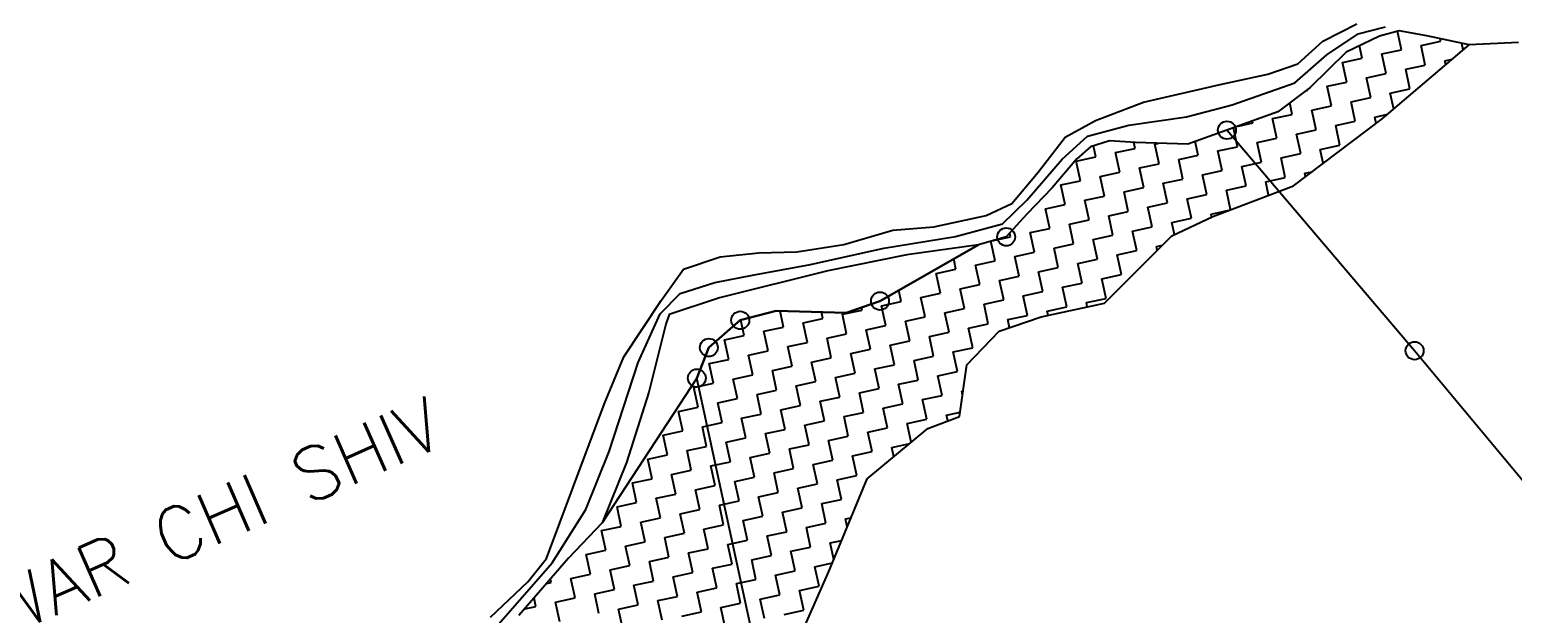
# Model space of a CAD drawing. Header units: metres. Extents: x 328584 to 331613, y 1804654 to 1807240.
# Drawn here: x 329376 to 330063, y 1806282 to 1806552 of the extents above; entities that cross this region are included whole.
import ezdxf

# ---------------------------------------------------------------- set-up
doc = ezdxf.new("R2010")
doc.units = ezdxf.units.M
doc.linetypes.add('DASHDOT', pattern=[25.4, 12.7, -6.35, 0, -6.35])
for name, color, linetype in [('POLY_HATCH', 12, 'Continuous'), ('POLY_PARCEL', 6, 'Continuous'), ('POLY_WATER', 4, 'Continuous'), ('TEXT_MAPOUT', 7, 'Continuous'), ('V_BOUND_STREAM_LINE', 7, 'DASHDOT')]:
    doc.layers.add(name, color=color, linetype=linetype)
doc.styles.get("Standard").update_dxf_attribs({"font": 'simplex.shx'})

msp = doc.modelspace()

# ---------------------------------------------------------------- linework, layer by layer
for centre in [(329930.26, 1806505.76), (329828.01, 1806456.3), (329769.54, 1806426.56), (329704.8, 1806417.65), (329690.25, 1806405.01), (330017.24, 1806403.54), (329684.67, 1806390.85)]:
    msp.add_circle(centre, 4.16)
at = {"layer": 'POLY_HATCH'}
for p, q in [((330010.11, 1806551.81), (330000.89, 1806549.4)), ((330022.9, 1806549.5), (330010.11, 1806551.81)), ((330000.89, 1806549.4), (329985.58, 1806541.85)), ((330002.22, 1806510.97), (330042.46, 1806545.27)), ((330042.46, 1806545.27), (330022.9, 1806549.5)), ((329985.58, 1806541.85), (329968.78, 1806525.52)), ((329968.78, 1806525.52), (329953.84, 1806514.25)), ((329953.84, 1806514.25), (329930.26, 1806505.76)), ((329961.08, 1806480.02), (330002.22, 1806510.97)), ((329930.26, 1806505.76), (329912.17, 1806499.31)), ((329867.11, 1806498.03), (329860.7, 1806492.41)), ((329875.84, 1806500.76), (329867.11, 1806498.03)), ((329887.87, 1806499.98), (329875.84, 1806500.76)), ((329912.17, 1806499.31), (329887.87, 1806499.98)), ((329860.7, 1806492.41), (329849.34, 1806479.11)), ((329849.34, 1806479.11), (329837.6, 1806466.84)), ((329923.68, 1806465.8), (329961.08, 1806480.02)), ((329837.6, 1806466.84), (329828.01, 1806456.3)), ((329904.77, 1806456.81), (329923.68, 1806465.8)), ((329828.01, 1806456.3), (329815.24, 1806452.69)), ((329873.51, 1806425.55), (329904.77, 1806456.81)), ((329815.24, 1806452.69), (329769.54, 1806426.56)), ((329769.54, 1806426.56), (329753.8, 1806421.04)), ((329721.41, 1806422.06), (329704.8, 1806417.65)), ((329753.8, 1806421.04), (329721.41, 1806422.06)), ((329824.8, 1806412.56), (329844.22, 1806419.21)), ((329844.22, 1806419.21), (329873.51, 1806425.55)), ((329704.8, 1806417.65), (329690.25, 1806405.01)), ((329809.76, 1806397.06), (329824.8, 1806412.56)), ((329690.25, 1806405.01), (329684.67, 1806390.85)), ((329806.37, 1806373.05), (329809.76, 1806397.06)), ((329684.67, 1806390.85), (329640.81, 1806323.82)), ((329791.64, 1806367.41), (329806.37, 1806373.05)), ((329763.55, 1806344.19), (329791.64, 1806367.41)), ((329745.87, 1806301.16), (329763.55, 1806344.19)), ((329640.81, 1806323.82), (329625.3, 1806307.35)), ((329625.3, 1806307.35), (329602.24, 1806280.78)), ((329725.84, 1806255.69), (329745.87, 1806301.16))]:
    msp.add_line(p, q, dxfattribs=at)
at = {"layer": 'POLY_HATCH', "linetype": 'Continuous'}
for p, q in [((330011.14, 1806543.07), (330009.29, 1806551.6)), ((329992.95, 1806539.13), (329991.71, 1806544.87)), ((330002.04, 1806541.1), (330011.14, 1806543.07)), ((330020.23, 1806545.04), (330029.32, 1806547)), ((330022.2, 1806535.94), (330020.23, 1806545.04)), ((330029.32, 1806547), (330029.07, 1806548.17)), ((330039.72, 1806542.94), (330039.05, 1806546.01)), ((329983.86, 1806537.17), (329992.95, 1806539.13)), ((329985.83, 1806528.07), (329983.86, 1806537.17)), ((330004.01, 1806532.01), (330002.04, 1806541.1)), ((330013.1, 1806533.98), (330022.2, 1806535.94)), ((330031.29, 1806537.91), (330034.68, 1806538.64)), ((330031.68, 1806536.09), (330031.29, 1806537.91)), ((329994.92, 1806530.04), (330004.01, 1806532.01)), ((329996.88, 1806520.95), (329994.92, 1806530.04)), ((330015.07, 1806524.88), (330013.1, 1806533.98)), ((329966.67, 1806523.93), (329967.64, 1806524.14)), ((329967.64, 1806524.14), (329967.54, 1806524.59)), ((329976.73, 1806526.11), (329985.83, 1806528.07)), ((329978.7, 1806517.02), (329976.73, 1806526.11)), ((330005.98, 1806522.92), (330015.07, 1806524.88)), ((330007.57, 1806515.54), (330005.98, 1806522.92)), ((329960.51, 1806513.08), (329959.36, 1806518.42)), ((329969.61, 1806515.05), (329978.7, 1806517.02)), ((329987.79, 1806518.98), (329996.88, 1806520.95)), ((329989.76, 1806509.89), (329987.79, 1806518.98)), ((329935.63, 1806507.7), (329942.33, 1806509.15)), ((329942.33, 1806509.15), (329942.14, 1806510.04)), ((329951.42, 1806511.11), (329960.51, 1806513.08)), ((329953.39, 1806502.02), (329951.42, 1806511.11)), ((329971.57, 1806505.96), (329969.61, 1806515.05)), ((329980.67, 1806507.92), (329989.76, 1806509.89)), ((329998.85, 1806511.86), (330004.76, 1806513.13)), ((329999.49, 1806508.92), (329998.85, 1806511.86)), ((329935.2, 1806498.09), (329933.31, 1806506.86)), ((329944.3, 1806500.05), (329953.39, 1806502.02)), ((329962.48, 1806503.99), (329971.57, 1806505.96)), ((329964.45, 1806494.9), (329962.48, 1806503.99)), ((329982.63, 1806498.83), (329980.67, 1806507.92)), ((329869.59, 1806493.41), (329868.5, 1806498.46)), ((329878.68, 1806495.38), (329887.77, 1806497.34)), ((329880.65, 1806486.29), (329878.68, 1806495.38)), ((329887.77, 1806497.34), (329887.19, 1806500.02)), ((329896.87, 1806499.31), (329898.59, 1806499.69)), ((329898.83, 1806490.22), (329896.87, 1806499.31)), ((329917.02, 1806494.15), (329915.64, 1806500.55)), ((329926.11, 1806496.12), (329935.2, 1806498.09)), ((329928.08, 1806487.03), (329926.11, 1806496.12)), ((329946.26, 1806490.96), (329944.3, 1806500.05)), ((329955.36, 1806492.93), (329964.45, 1806494.9)), ((329973.54, 1806496.86), (329982.63, 1806498.83)), ((329974.93, 1806490.44), (329973.54, 1806496.86)), ((329860.5, 1806491.44), (329869.59, 1806493.41)), ((329862.46, 1806482.35), (329860.5, 1806491.44)), ((329889.74, 1806488.25), (329898.83, 1806490.22)), ((329891.71, 1806479.16), (329889.74, 1806488.25)), ((329907.93, 1806492.19), (329917.02, 1806494.15)), ((329909.89, 1806483.09), (329907.93, 1806492.19)), ((329937.17, 1806488.99), (329946.26, 1806490.96)), ((329939.14, 1806479.9), (329937.17, 1806488.99)), ((329957.32, 1806483.84), (329955.36, 1806492.93)), ((329853.37, 1806480.38), (329862.46, 1806482.35)), ((329871.56, 1806484.32), (329880.65, 1806486.29)), ((329873.52, 1806475.23), (329871.56, 1806484.32)), ((329900.8, 1806481.13), (329909.89, 1806483.09)), ((329902.77, 1806472.03), (329900.8, 1806481.13)), ((329918.99, 1806485.06), (329928.08, 1806487.03)), ((329920.95, 1806475.97), (329918.99, 1806485.06)), ((329948.23, 1806481.87), (329957.32, 1806483.84)), ((329949.58, 1806475.65), (329948.23, 1806481.87)), ((329966.42, 1806485.8), (329969.71, 1806486.52)), ((329966.74, 1806484.28), (329966.42, 1806485.8)), ((329855.34, 1806471.29), (329853.37, 1806480.38)), ((329864.43, 1806473.26), (329873.52, 1806475.23)), ((329882.62, 1806477.19), (329891.71, 1806479.16)), ((329884.58, 1806468.1), (329882.62, 1806477.19)), ((329911.86, 1806474), (329920.95, 1806475.97)), ((329930.05, 1806477.94), (329939.14, 1806479.9)), ((329931.99, 1806468.96), (329930.05, 1806477.94)), ((329846.25, 1806469.32), (329855.34, 1806471.29)), ((329848.21, 1806460.23), (329846.25, 1806469.32)), ((329866.4, 1806464.17), (329864.43, 1806473.26)), ((329875.49, 1806466.13), (329884.58, 1806468.1)), ((329893.68, 1806470.07), (329902.77, 1806472.03)), ((329895.64, 1806460.97), (329893.68, 1806470.07)), ((329913.83, 1806464.91), (329911.86, 1806474)), ((329922.92, 1806466.88), (329931.22, 1806468.67)), ((329857.31, 1806462.2), (329866.4, 1806464.17)), ((329859.27, 1806453.11), (329857.31, 1806462.2)), ((329877.46, 1806457.04), (329875.49, 1806466.13)), ((329886.55, 1806459.01), (329895.64, 1806460.97)), ((329904.74, 1806462.94), (329913.83, 1806464.91)), ((329905.94, 1806457.37), (329904.74, 1806462.94)), ((329923.2, 1806465.58), (329922.92, 1806466.88)), ((329822.9, 1806445.24), (329820.94, 1806454.31)), ((329821.33, 1806454.42), (329830.03, 1806456.3)), ((329830.03, 1806456.3), (329829.64, 1806458.09)), ((329839.12, 1806458.27), (329848.21, 1806460.23)), ((329841.09, 1806449.17), (329839.12, 1806458.27)), ((329868.36, 1806455.07), (329877.46, 1806457.04)), ((329870.33, 1806445.98), (329868.36, 1806455.07)), ((329888.52, 1806449.92), (329886.55, 1806459.01)), ((329831.99, 1806447.21), (329841.09, 1806449.17)), ((329833.96, 1806438.11), (329831.99, 1806447.21)), ((329850.18, 1806451.14), (329859.27, 1806453.11)), ((329852.15, 1806442.05), (329850.18, 1806451.14)), ((329879.42, 1806447.95), (329888.52, 1806449.92)), ((329881.39, 1806438.86), (329879.42, 1806447.95)), ((329897.61, 1806451.88), (329900.45, 1806452.5)), ((329898.01, 1806450.05), (329897.61, 1806451.88)), ((329795.62, 1806439.34), (329804.72, 1806441.3)), ((329804.72, 1806441.3), (329803.68, 1806446.09)), ((329813.81, 1806443.27), (329822.9, 1806445.24)), ((329815.78, 1806434.18), (329813.81, 1806443.27)), ((329843.05, 1806440.08), (329852.15, 1806442.05)), ((329845.02, 1806430.99), (329843.05, 1806440.08)), ((329861.24, 1806444.01), (329870.33, 1806445.98)), ((329863.21, 1806434.92), (329861.24, 1806444.01)), ((329797.59, 1806430.24), (329795.62, 1806439.34)), ((329806.68, 1806432.21), (329815.78, 1806434.18)), ((329824.87, 1806436.15), (329833.96, 1806438.11)), ((329826.84, 1806427.05), (329824.87, 1806436.15)), ((329854.11, 1806432.95), (329863.21, 1806434.92)), ((329856.08, 1806423.86), (329854.11, 1806432.95)), ((329872.3, 1806436.89), (329881.39, 1806438.86)), ((329874.27, 1806427.8), (329872.3, 1806436.89)), ((329770.31, 1806424.34), (329779.41, 1806426.31)), ((329779.41, 1806426.31), (329778.27, 1806431.55)), ((329788.5, 1806428.28), (329797.59, 1806430.24)), ((329790.47, 1806419.19), (329788.5, 1806428.28)), ((329808.65, 1806423.12), (329806.68, 1806432.21)), ((329817.74, 1806425.09), (329826.84, 1806427.05)), ((329835.93, 1806429.02), (329845.02, 1806430.99)), ((329837.9, 1806419.93), (329835.93, 1806429.02)), ((329865.17, 1806425.83), (329874.27, 1806427.8)), ((329724.85, 1806414.51), (329723.23, 1806422.01)), ((329743.04, 1806418.44), (329742.4, 1806421.4)), ((329752.13, 1806420.41), (329761.22, 1806422.38)), ((329754.1, 1806411.32), (329752.13, 1806420.41)), ((329761.22, 1806422.38), (329760.97, 1806423.55)), ((329772.28, 1806415.25), (329770.31, 1806424.34)), ((329781.37, 1806417.22), (329790.47, 1806419.19)), ((329799.56, 1806421.15), (329808.65, 1806423.12)), ((329801.53, 1806412.06), (329799.56, 1806421.15)), ((329819.71, 1806415.99), (329817.74, 1806425.09)), ((329828.8, 1806417.96), (329837.9, 1806419.93)), ((329846.99, 1806421.89), (329856.08, 1806423.86)), ((329847.42, 1806419.91), (329846.99, 1806421.89)), ((329865.6, 1806423.84), (329865.17, 1806425.83)), ((329706.67, 1806410.57), (329705.12, 1806417.73)), ((329715.76, 1806412.54), (329724.85, 1806414.51)), ((329717.73, 1806403.45), (329715.76, 1806412.54)), ((329733.94, 1806416.48), (329743.04, 1806418.44)), ((329735.91, 1806407.38), (329733.94, 1806416.48)), ((329763.19, 1806413.28), (329772.28, 1806415.25)), ((329765.16, 1806404.19), (329763.19, 1806413.28)), ((329783.34, 1806408.13), (329781.37, 1806417.22)), ((329810.62, 1806414.03), (329819.71, 1806415.99)), ((329812.59, 1806404.93), (329810.62, 1806414.03)), ((329829.61, 1806414.21), (329828.8, 1806417.96)), ((329697.57, 1806408.61), (329706.67, 1806410.57)), ((329699.54, 1806399.52), (329697.57, 1806408.61)), ((329726.82, 1806405.42), (329735.91, 1806407.38)), ((329728.79, 1806396.32), (329726.82, 1806405.42)), ((329745, 1806409.35), (329754.1, 1806411.32)), ((329746.97, 1806400.26), (329745, 1806409.35)), ((329774.25, 1806406.16), (329783.34, 1806408.13)), ((329776.22, 1806397.07), (329774.25, 1806406.16)), ((329792.43, 1806410.09), (329801.53, 1806412.06)), ((329794.4, 1806401), (329792.43, 1806410.09)), ((329690.45, 1806397.55), (329699.54, 1806399.52)), ((329708.63, 1806401.48), (329717.73, 1806403.45)), ((329710.6, 1806392.39), (329708.63, 1806401.48)), ((329737.88, 1806398.29), (329746.97, 1806400.26)), ((329756.06, 1806402.22), (329765.16, 1806404.19)), ((329758.03, 1806393.13), (329756.06, 1806402.22)), ((329785.31, 1806399.03), (329794.4, 1806401)), ((329787.27, 1806389.94), (329785.31, 1806399.03)), ((329803.49, 1806402.97), (329812.59, 1806404.93)), ((329805.46, 1806393.87), (329803.49, 1806402.97)), ((329692.42, 1806388.46), (329690.45, 1806397.55)), ((329701.51, 1806390.42), (329710.6, 1806392.39)), ((329719.69, 1806394.36), (329728.79, 1806396.32)), ((329721.66, 1806385.26), (329719.69, 1806394.36)), ((329739.85, 1806389.2), (329737.88, 1806398.29)), ((329748.94, 1806391.17), (329758.03, 1806393.13)), ((329767.12, 1806395.1), (329776.22, 1806397.07)), ((329769.09, 1806386.01), (329767.12, 1806395.1)), ((329796.37, 1806391.91), (329805.46, 1806393.87)), ((329798.33, 1806382.82), (329796.37, 1806391.91)), ((329683.32, 1806386.49), (329692.42, 1806388.46)), ((329685.29, 1806377.4), (329683.32, 1806386.49)), ((329703.48, 1806381.33), (329701.51, 1806390.42)), ((329712.57, 1806383.3), (329721.66, 1806385.26)), ((329730.75, 1806387.23), (329739.85, 1806389.2)), ((329732.72, 1806378.14), (329730.75, 1806387.23)), ((329750.9, 1806382.07), (329748.94, 1806391.17)), ((329760, 1806384.04), (329769.09, 1806386.01)), ((329778.18, 1806387.97), (329787.27, 1806389.94)), ((329780.15, 1806378.88), (329778.18, 1806387.97)), ((329807.43, 1806384.78), (329808.04, 1806384.92)), ((329807.79, 1806383.11), (329807.43, 1806384.78)), ((329694.38, 1806379.36), (329703.48, 1806381.33)), ((329696.35, 1806370.27), (329694.38, 1806379.36)), ((329714.53, 1806374.2), (329712.57, 1806383.3)), ((329723.63, 1806376.17), (329732.72, 1806378.14)), ((329741.81, 1806380.11), (329750.9, 1806382.07)), ((329743.78, 1806371.01), (329741.81, 1806380.11)), ((329761.96, 1806374.95), (329760, 1806384.04)), ((329771.06, 1806376.91), (329780.15, 1806378.88)), ((329789.24, 1806380.85), (329798.33, 1806382.82)), ((329791.21, 1806371.76), (329789.24, 1806380.85)), ((329676.2, 1806375.43), (329685.29, 1806377.4)), ((329678.16, 1806366.34), (329676.2, 1806375.43)), ((329705.44, 1806372.24), (329714.53, 1806374.2)), ((329707.41, 1806363.14), (329705.44, 1806372.24)), ((329725.59, 1806367.08), (329723.63, 1806376.17)), ((329752.87, 1806372.98), (329761.96, 1806374.95)), ((329754.84, 1806363.89), (329752.87, 1806372.98)), ((329773.02, 1806367.82), (329771.06, 1806376.91)), ((329782.12, 1806369.79), (329791.21, 1806371.76)), ((329800.3, 1806373.72), (329806.66, 1806375.1)), ((329800.9, 1806370.96), (329800.3, 1806373.72)), ((329669.07, 1806364.37), (329678.16, 1806366.34)), ((329671.04, 1806355.28), (329669.07, 1806364.37)), ((329687.26, 1806368.3), (329696.35, 1806370.27)), ((329689.22, 1806359.21), (329687.26, 1806368.3)), ((329716.5, 1806365.11), (329725.59, 1806367.08)), ((329718.47, 1806356.02), (329716.5, 1806365.11)), ((329734.69, 1806369.05), (329743.78, 1806371.01)), ((329736.65, 1806359.95), (329734.69, 1806369.05)), ((329763.93, 1806365.85), (329773.02, 1806367.82)), ((329765.9, 1806356.76), (329763.93, 1806365.85)), ((329784, 1806361.09), (329782.12, 1806369.79)), ((329680.13, 1806357.24), (329689.22, 1806359.21)), ((329698.32, 1806361.18), (329707.41, 1806363.14)), ((329700.28, 1806352.09), (329698.32, 1806361.18)), ((329727.56, 1806357.99), (329736.65, 1806359.95)), ((329729.53, 1806348.89), (329727.56, 1806357.99)), ((329745.75, 1806361.92), (329754.84, 1806363.89)), ((329747.71, 1806352.83), (329745.75, 1806361.92)), ((329774.99, 1806358.73), (329783.32, 1806360.53)), ((329775.92, 1806354.42), (329774.99, 1806358.73)), ((329661.95, 1806353.31), (329671.04, 1806355.28)), ((329663.91, 1806344.22), (329661.95, 1806353.31)), ((329682.1, 1806348.15), (329680.13, 1806357.24)), ((329691.19, 1806350.12), (329700.28, 1806352.09)), ((329709.38, 1806354.05), (329718.47, 1806356.02)), ((329711.34, 1806344.96), (329709.38, 1806354.05)), ((329738.62, 1806350.86), (329747.71, 1806352.83)), ((329740.59, 1806341.77), (329738.62, 1806350.86)), ((329756.81, 1806354.8), (329765.9, 1806356.76)), ((329758.77, 1806345.7), (329756.81, 1806354.8)), ((329654.82, 1806342.25), (329663.91, 1806344.22)), ((329673.01, 1806346.18), (329682.1, 1806348.15)), ((329674.97, 1806337.09), (329673.01, 1806346.18)), ((329693.16, 1806341.03), (329691.19, 1806350.12)), ((329702.25, 1806342.99), (329711.34, 1806344.96)), ((329720.44, 1806346.93), (329729.53, 1806348.89)), ((329722.4, 1806337.83), (329720.44, 1806346.93)), ((329749.68, 1806343.74), (329758.77, 1806345.7)), ((329751.65, 1806334.64), (329749.68, 1806343.74)), ((329656.79, 1806333.16), (329654.82, 1806342.25)), ((329665.88, 1806335.12), (329674.97, 1806337.09)), ((329684.07, 1806339.06), (329693.16, 1806341.03)), ((329686.03, 1806329.97), (329684.07, 1806339.06)), ((329704.22, 1806333.9), (329702.25, 1806342.99)), ((329713.31, 1806335.87), (329722.4, 1806337.83)), ((329731.5, 1806339.8), (329740.59, 1806341.77)), ((329733.46, 1806330.71), (329731.5, 1806339.8)), ((329647.7, 1806331.19), (329656.79, 1806333.16)), ((329649.66, 1806322.1), (329647.7, 1806331.19)), ((329667.85, 1806326.03), (329665.88, 1806335.12)), ((329676.94, 1806328), (329686.03, 1806329.97)), ((329695.13, 1806331.93), (329704.22, 1806333.9)), ((329697.09, 1806322.84), (329695.13, 1806331.93)), ((329715.28, 1806326.77), (329713.31, 1806335.87)), ((329724.37, 1806328.74), (329733.46, 1806330.71)), ((329742.55, 1806332.68), (329751.65, 1806334.64)), ((329744.52, 1806323.58), (329742.55, 1806332.68)), ((329658.76, 1806324.07), (329667.85, 1806326.03)), ((329660.72, 1806314.97), (329658.76, 1806324.07)), ((329678.91, 1806318.91), (329676.94, 1806328)), ((329706.18, 1806324.81), (329715.28, 1806326.77)), ((329708.15, 1806315.72), (329706.18, 1806324.81)), ((329726.34, 1806319.65), (329724.37, 1806328.74)), ((329735.43, 1806321.62), (329744.52, 1806323.58)), ((329753.61, 1806325.55), (329756.12, 1806326.09)), ((329754.4, 1806321.92), (329753.61, 1806325.55)), ((329640.57, 1806320.13), (329649.66, 1806322.1)), ((329642.54, 1806311.04), (329640.57, 1806320.13)), ((329669.81, 1806316.94), (329678.91, 1806318.91)), ((329671.78, 1806307.85), (329669.81, 1806316.94)), ((329688, 1806320.87), (329697.09, 1806322.84)), ((329689.97, 1806311.78), (329688, 1806320.87)), ((329717.24, 1806317.68), (329726.34, 1806319.65)), ((329719.21, 1806308.59), (329717.24, 1806317.68)), ((329737.4, 1806312.52), (329735.43, 1806321.62)), ((329633.44, 1806309.07), (329642.54, 1806311.04)), ((329651.63, 1806313.01), (329660.72, 1806314.97)), ((329653.6, 1806303.91), (329651.63, 1806313.01)), ((329680.87, 1806309.81), (329689.97, 1806311.78)), ((329682.84, 1806300.72), (329680.87, 1806309.81)), ((329699.06, 1806313.75), (329708.15, 1806315.72)), ((329701.03, 1806304.66), (329699.06, 1806313.75)), ((329728.3, 1806310.56), (329737.4, 1806312.52)), ((329730.27, 1806301.46), (329728.3, 1806310.56)), ((329746.49, 1806314.49), (329751.82, 1806315.64)), ((329748.17, 1806306.74), (329746.49, 1806314.49)), ((329635.41, 1806299.98), (329633.44, 1806309.07)), ((329644.5, 1806301.95), (329653.6, 1806303.91)), ((329662.69, 1806305.88), (329671.78, 1806307.85)), ((329664.66, 1806296.79), (329662.69, 1806305.88)), ((329691.93, 1806302.69), (329701.03, 1806304.66)), ((329693.9, 1806293.6), (329691.93, 1806302.69)), ((329710.12, 1806306.62), (329719.21, 1806308.59)), ((329712.09, 1806297.53), (329710.12, 1806306.62)), ((329739.36, 1806303.43), (329747.53, 1806305.2)), ((329741.33, 1806294.34), (329739.36, 1806303.43)), ((329615.09, 1806295.58), (329617.23, 1806296.04)), ((329617.23, 1806296.04), (329616.88, 1806297.64)), ((329626.32, 1806298.01), (329635.41, 1806299.98)), ((329628.29, 1806288.92), (329626.32, 1806298.01)), ((329646.47, 1806292.85), (329644.5, 1806301.95)), ((329655.56, 1806294.82), (329664.66, 1806296.79)), ((329673.75, 1806298.75), (329682.84, 1806300.72)), ((329675.72, 1806289.66), (329673.75, 1806298.75)), ((329702.99, 1806295.56), (329712.09, 1806297.53)), ((329704.96, 1806286.47), (329702.99, 1806295.56)), ((329721.18, 1806299.5), (329730.27, 1806301.46)), ((329723.15, 1806290.4), (329721.18, 1806299.5)), ((329610.1, 1806284.99), (329609.26, 1806288.87)), ((329619.19, 1806286.95), (329628.29, 1806288.92)), ((329637.38, 1806290.89), (329646.47, 1806292.85)), ((329639.35, 1806281.79), (329637.38, 1806290.89)), ((329657.53, 1806285.73), (329655.56, 1806294.82)), ((329666.62, 1806287.7), (329675.72, 1806289.66)), ((329684.81, 1806291.63), (329693.9, 1806293.6)), ((329686.78, 1806282.54), (329684.81, 1806291.63)), ((329714.05, 1806288.44), (329723.15, 1806290.4)), ((329732.24, 1806292.37), (329741.33, 1806294.34)), ((329734.21, 1806283.28), (329732.24, 1806292.37)), ((329604.92, 1806283.86), (329610.1, 1806284.99)), ((329621.16, 1806277.86), (329619.19, 1806286.95)), ((329648.44, 1806283.76), (329657.53, 1806285.73)), ((329650.41, 1806274.67), (329648.44, 1806283.76)), ((329668.59, 1806278.6), (329666.62, 1806287.7)), ((329677.68, 1806280.57), (329686.78, 1806282.54)), ((329695.87, 1806284.5), (329704.96, 1806286.47)), ((329697.83, 1806275.41), (329695.87, 1806284.5)), ((329716.02, 1806279.35), (329714.05, 1806288.44)), ((329725.11, 1806281.31), (329734.21, 1806283.28))]:
    msp.add_line(p, q, dxfattribs=at)
at = {"layer": 'POLY_PARCEL'}
for p, q in [((330017.24, 1806403.54), (329930.26, 1806505.76)), ((329769.54, 1806426.56), (329815.24, 1806452.69)), ((329753.8, 1806421.04), (329769.54, 1806426.56)), ((329704.8, 1806417.65), (329721.41, 1806422.06)), ((329721.41, 1806422.06), (329753.8, 1806421.04)), ((329690.25, 1806405.01), (329704.8, 1806417.65)), ((329684.67, 1806390.85), (329690.25, 1806405.01)), ((330093.42, 1806311.82), (330017.24, 1806403.54)), ((329727.25, 1806194.12), (329684.67, 1806390.85))]:
    msp.add_line(p, q, dxfattribs=at)
at = {"layer": 'POLY_WATER'}
for p, q in [((329974.77, 1806547.03), (329990.4, 1806555.07)), ((330010.11, 1806551.81), (330000.89, 1806549.4)), ((330022.9, 1806549.5), (330010.11, 1806551.81)), ((329963.08, 1806536.46), (329974.77, 1806547.03)), ((330000.89, 1806549.4), (329985.58, 1806541.85)), ((330042.46, 1806545.27), (330022.9, 1806549.5)), ((330065.35, 1806546.45), (330042.46, 1806545.27)), ((329949.26, 1806531.78), (329963.08, 1806536.46)), ((329985.58, 1806541.85), (329968.78, 1806525.52)), ((329927.17, 1806526.92), (329949.26, 1806531.78)), ((329891.64, 1806518.81), (329927.17, 1806526.92)), ((329968.78, 1806525.52), (329953.84, 1806514.25)), ((329869.36, 1806510.18), (329891.64, 1806518.81)), ((329855.34, 1806502.5), (329869.36, 1806510.18)), ((329953.84, 1806514.25), (329930.26, 1806505.76)), ((329842.76, 1806486.24), (329855.34, 1806502.5)), ((329930.26, 1806505.76), (329912.17, 1806499.31)), ((329867.11, 1806498.03), (329860.7, 1806492.41)), ((329875.84, 1806500.76), (329867.11, 1806498.03)), ((329887.87, 1806499.98), (329875.84, 1806500.76)), ((329912.17, 1806499.31), (329887.87, 1806499.98)), ((329860.7, 1806492.41), (329849.34, 1806479.11)), ((329830.64, 1806471.77), (329842.76, 1806486.24)), ((329849.34, 1806479.11), (329837.6, 1806466.84)), ((329818.71, 1806466.22), (329830.64, 1806471.77)), ((329775.48, 1806459.35), (329794.42, 1806460.97)), ((329794.42, 1806460.97), (329818.71, 1806466.22)), ((329837.6, 1806466.84), (329828.01, 1806456.3)), ((329752.76, 1806452.75), (329775.48, 1806459.35)), ((329828.01, 1806456.3), (329815.24, 1806452.69)), ((329678.55, 1806441.34), (329695.51, 1806447.13)), ((329695.51, 1806447.13), (329713.35, 1806448.87)), ((329713.35, 1806448.87), (329731.05, 1806449.32)), ((329731.05, 1806449.32), (329752.76, 1806452.75)), ((329781.93, 1806448.03), (329745.42, 1806440.55)), ((329815.24, 1806452.69), (329781.93, 1806448.03)), ((329668.13, 1806426.82), (329678.55, 1806441.34)), ((329745.42, 1806440.55), (329695.18, 1806427.99)), ((329650.91, 1806400.67), (329668.13, 1806426.82)), ((329695.18, 1806427.99), (329671.82, 1806420.4)), ((329671.82, 1806420.4), (329670.27, 1806415.83)), ((329670.27, 1806415.83), (329662.45, 1806384.36)), ((329641.88, 1806379.01), (329650.91, 1806400.67)), ((329627.37, 1806340.33), (329641.88, 1806379.01)), ((329662.45, 1806384.36), (329652.15, 1806351.66)), ((329652.15, 1806351.66), (329640.81, 1806323.82)), ((329615.05, 1806307.2), (329627.37, 1806340.33)), ((329640.81, 1806323.82), (329625.3, 1806307.35)), ((329625.3, 1806307.35), (329602.24, 1806280.78)), ((329606.37, 1806296.43), (329615.05, 1806307.2)), ((329589.16, 1806280.02), (329606.37, 1806296.43))]:
    msp.add_line(p, q, dxfattribs=at)
at = {"layer": 'V_BOUND_STREAM_LINE', "ltscale": 10}
for p, q in [((329976.63, 1806540.73), (329991.11, 1806550.35)), ((329991.11, 1806550.35), (330003.69, 1806553.72)), ((329961.74, 1806527.71), (329976.63, 1806540.73)), ((329932.76, 1806517.55), (329961.74, 1806527.71)), ((329911.55, 1806511.99), (329932.76, 1806517.55)), ((329884.78, 1806508.15), (329911.55, 1806511.99)), ((329853.95, 1806492.39), (329865.61, 1806503.02)), ((329865.61, 1806503.02), (329884.78, 1806508.15)), ((329837.62, 1806473.29), (329853.95, 1806492.39)), ((329826.33, 1806462.41), (329837.62, 1806473.29)), ((329804.57, 1806456.41), (329826.33, 1806462.41)), ((329771.28, 1806451.15), (329804.57, 1806456.41)), ((329737.37, 1806443.45), (329771.28, 1806451.15)), ((329710.49, 1806438.61), (329737.37, 1806443.45)), ((329676.94, 1806430.05), (329693.05, 1806435.16)), ((329693.05, 1806435.16), (329710.49, 1806438.61)), ((329667.62, 1806420.58), (329676.94, 1806430.05)), ((329657.49, 1806398.05), (329667.62, 1806420.58)), ((329644, 1806356.86), (329657.49, 1806398.05)), ((329633.27, 1806329.88), (329644, 1806356.86)), ((329617.65, 1806305.25), (329633.27, 1806329.88)), ((329592.93, 1806276.87), (329617.65, 1806305.25))]:
    msp.add_line(p, q, dxfattribs=at)

# ---------------------------------------------------------------- texts
at = {"layer": 'TEXT_MAPOUT'}
msp.add_text('KUNKESHWAR CHI SHIV', height=24.417, rotation=23.67594, dxfattribs=at).set_placement((329223.21, 1806208.73))

doc.saveas('drawing.dxf')
